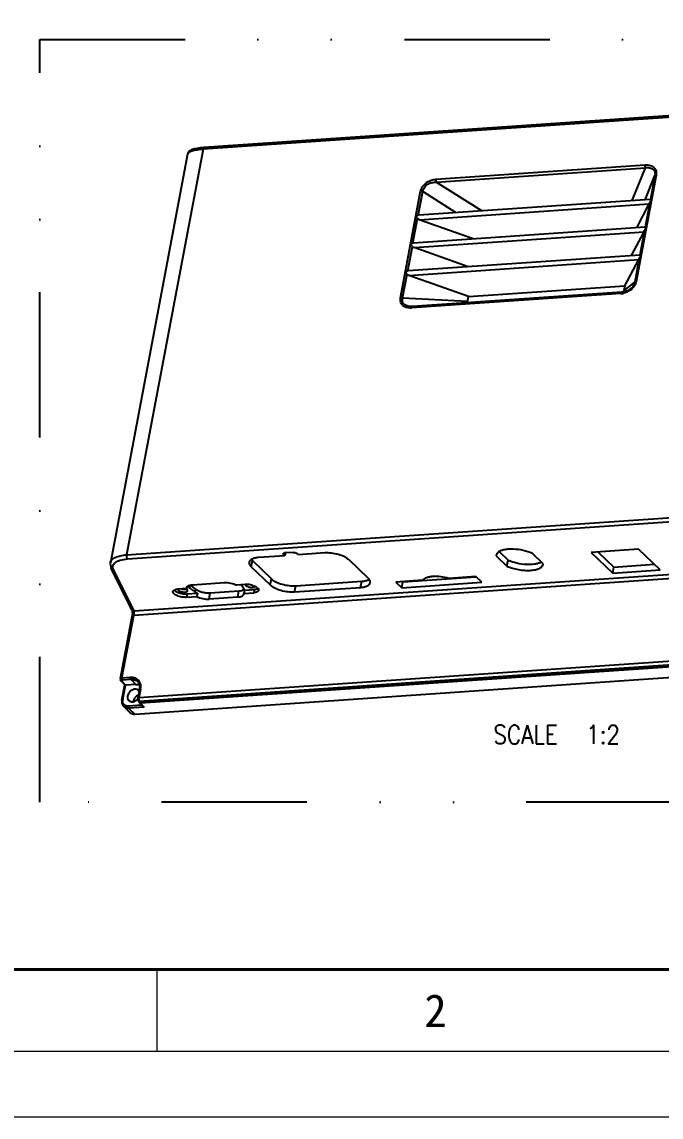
# Model space of a CAD drawing. Header units: millimetres. Extents: x 242 to 1026, y -183 to 372.
# Drawn here: x 351.8 to 454.8, y -182.7 to -6.3 of the extents above; entities that cross this region are included whole.
import ezdxf

# ---------------------------------------------------------------- set-up
doc = ezdxf.new("R2010")
doc.units = ezdxf.units.MM
doc.header["$LTSCALE"] = 30.734
doc.linetypes.add('DIVIDE', pattern=[31.75, 12.7, -6.35, 0, -6.35, 0, -6.35])
doc.layers.get('0').update_dxf_attribs({"linetype": 'CONTINUOUS'})
doc.layers.add('图框', color=85, linetype='CONTINUOUS', lineweight=20)
doc.layers.add('图纸边界', color=8, linetype='CONTINUOUS', lineweight=9, plot=False)
doc.styles.get("Standard").update_dxf_attribs({"font": 'txt', "width": 0.85, "bigfont": 'gbcbig.shx'})
doc.styles.add('图框文字', font='')
doc.styles.get('图框文字').set_extended_font_data('SimSun')

# ---------------------------------------------------------------- blocks, each defined once
blk = doc.blocks.new('JC_A4')
at = {"layer": '图框'}
blk.add_line((50, 9), (50, 4), dxfattribs=at)
blk.add_lwpolyline([(4, 206), (293, 206), (293, 4), (4, 4)], close=True, dxfattribs=at)
at = {"layer": '图框', "lineweight": 40}
blk.add_lwpolyline([(16, 201), (288, 201), (288, 9), (16, 9)], close=True, dxfattribs=at)
at = {"layer": '图纸边界'}
blk.add_lwpolyline([(0, 210), (297, 210), (297, 0), (0, 0)], close=True, dxfattribs=at)
at = {"layer": '图框', "insert": (67, 6.5), "char_height": 2, "attachment_point": 5, "style": '图框文字'}
blk.add_mtext('2', dxfattribs=at)

msp = doc.modelspace()

# ---------------------------------------------------------------- linework, layer by layer
at = {"color": 95, "linetype": 'Continuous'}
for p, q in [((485.53, -19.63), (380.98, -26.8)), ((378.47, -27.58), (366.06, -93.4)), ((380.98, -26.8), (368.67, -92.13)), ((381.12, -26.53), (380.82, -26.55)), ((381.18, -26.53), (381.18, -26.53)), ((418.49, -31.63), (452.17, -29.32)), ((418.55, -32.09), (452.22, -29.77)), ((450.07, -35.07), (452.22, -29.77)), ((453.96, -30.96), (450.72, -48.12)), ((452.18, -34.93), (453.76, -31.04)), ((453.76, -31.04), (453.03, -34.88)), ((425.88, -36.73), (418.55, -32.09)), ((412.79, -50.72), (416.03, -33.56)), ((415.63, -37.45), (416.36, -33.61)), ((453.02, -34.87), (415.72, -37.43)), ((421.74, -37.02), (416.36, -33.61)), ((415.81, -38.15), (452.85, -35.61)), ((450.83, -39.44), (452.85, -35.61)), ((452.93, -35.41), (452.19, -39.36)), ((414.79, -41.92), (415.53, -37.97)), ((424.5, -41.25), (415.81, -38.15)), ((452.18, -39.35), (414.88, -41.91)), ((414.96, -42.63), (452.01, -40.09)), ((449.98, -43.92), (452.01, -40.09)), ((452.09, -39.88), (451.34, -43.83)), ((413.95, -46.4), (414.69, -42.45)), ((451.33, -43.83), (414.03, -46.39)), ((423.66, -45.72), (414.96, -42.63)), ((414.12, -47.11), (451.16, -44.57)), ((448.92, -48.81), (451.16, -44.57)), ((451.24, -44.36), (450.52, -48.2)), ((413.12, -50.77), (413.85, -46.93)), ((423.74, -50.53), (414.12, -47.11)), ((423.74, -50.53), (448.92, -48.81)), ((448.78, -49.58), (450.52, -48.2)), ((448.92, -48.81), (448.78, -49.58)), ((449.83, -49.3), (449.83, -49.3)), ((423.6, -51.31), (413.12, -50.77)), ((448.26, -50.05), (414.58, -52.36)), ((448.41, -49.83), (414.74, -52.14)), ((423.6, -51.31), (423.74, -50.53)), ((414.44, -52.14), (414.44, -52.14)), ((368.67, -92.13), (473.21, -84.95)), ((368.81, -92.79), (473.36, -85.62)), ((395.48, -91.73), (394.17, -91.82)), ((428.69, -91.61), (430.12, -92.98)), ((451.1, -91.24), (443.48, -91.76)), ((444.61, -91.68), (447.14, -94.1)), ((454.58, -94.57), (451.1, -91.24)), ((488.86, -93.07), (369.9, -101.23)), ((388.74, -94.04), (388.92, -93.05)), ((388.92, -93.05), (391.99, -95.99)), ((394.17, -92.27), (389.95, -92.56)), ((393.97, -92.07), (394.01, -91.86)), ((393.97, -92.07), (394.17, -92.27)), ((394.26, -91.82), (394.17, -92.27)), ((396.35, -92.12), (396.14, -91.92)), ((400.58, -91.83), (396.35, -92.12)), ((407.57, -95.89), (404.51, -92.96)), ((428.19, -92.21), (428.18, -92.29)), ((428.18, -92.29), (429.93, -93.96)), ((429.93, -93.96), (430.12, -92.98)), ((435.77, -93.56), (434.02, -91.89)), ((443.48, -91.76), (446.96, -95.09)), ((369.53, -101), (366.2, -94.3)), ((369.9, -101.23), (366.56, -94.52)), ((489.24, -93.72), (369.81, -101.91)), ((388.74, -94.04), (391.8, -96.97)), ((435.76, -93.64), (435.77, -93.56)), ((446.96, -95.09), (447.14, -94.1)), ((446.96, -95.09), (454.58, -94.57)), ((447.14, -94.1), (453.63, -93.66)), ((379.31, -96.95), (384.38, -96.61)), ((387.77, -96.91), (386.39, -97)), ((387.55, -97.61), (387.1, -96.95)), ((391.8, -96.97), (391.99, -95.99)), ((395.92, -97.11), (406.55, -96.38)), ((406.36, -97.37), (406.55, -96.38)), ((416.32, -96.22), (412.01, -96.52)), ((412.01, -96.52), (412.98, -97.45)), ((412.98, -97.45), (413.16, -96.46)), ((412.98, -97.45), (425.87, -96.56)), ((413.14, -96.44), (413.16, -96.46)), ((413.16, -96.46), (424.91, -95.65)), ((424.9, -95.63), (420.59, -95.93)), ((425.87, -96.56), (424.9, -95.63)), ((378.34, -97.55), (376.92, -97.65)), ((378.4, -98.44), (378.3, -98.97)), ((378.38, -97.32), (378.34, -97.55)), ((378.4, -98.44), (380.06, -98.32)), ((378.82, -97.49), (378.9, -97.04)), ((378.82, -97.49), (379.76, -98.15)), ((378.9, -97.04), (379.84, -97.7)), ((379.76, -98.15), (379.84, -97.7)), ((380.06, -98.32), (379.96, -98.86)), ((381.96, -99.25), (382.15, -98.27)), ((382.15, -98.27), (386.75, -97.95)), ((386.56, -98.94), (386.75, -97.95)), ((387.64, -97.8), (387.53, -98.34)), ((387.53, -98.34), (389.15, -98.23)), ((387.64, -97.8), (389.25, -97.69)), ((389.25, -97.69), (389.15, -98.23)), ((395.73, -98.1), (395.92, -97.11)), ((395.73, -98.1), (406.36, -97.37)), ((378.3, -98.97), (379.96, -98.86)), ((386.56, -98.94), (381.96, -99.25)), ((367.66, -112.06), (369.55, -102.04)), ((367.92, -111.93), (369.81, -101.91)), ((483.35, -107.42), (370.63, -115.15)), ((483.44, -108.01), (370.71, -115.75)), ((483.58, -108.23), (370.83, -115.96)), ((483.64, -108.3), (370.89, -116.04)), ((487.88, -109.75), (370.04, -117.84)), ((367.75, -112.4), (367.68, -112.25)), ((368.39, -113.1), (367.82, -112.5)), ((367.93, -112.52), (367.86, -112.36)), ((367.92, -111.93), (369.26, -111.84)), ((368.5, -113.11), (367.95, -112.55)), ((367.99, -112.26), (369.33, -112.17)), ((369.33, -112.17), (370.13, -113)), ((367.92, -115.53), (368.38, -113.1)), ((368.05, -115.46), (368.5, -113.11)), ((370.13, -113), (368.5, -113.11)), ((370.75, -113.84), (370.49, -115.22)), ((370.89, -113.77), (370.63, -115.15)), ((371.11, -116.36), (368.93, -116.51)), ((370.48, -115.31), (370.48, -115.37)), ((370.56, -115.68), (370.68, -115.9)), ((370.68, -115.9), (370.7, -115.92)), ((370.71, -115.75), (370.83, -115.96)), ((370.75, -115.99), (371.3, -116.55)), ((370.89, -116.04), (371.5, -116.67)), ((368.22, -116.58), (369.26, -117.58)), ((371.5, -116.67), (369, -116.84)), ((369, -116.84), (370.04, -117.84))]:
    msp.add_line(p, q, dxfattribs=at)
at = {"color": 5, "linetype": 'DIVIDE', "ltscale": 0.06}
msp.add_lwpolyline([(354.67, -9.13), (515.2, -9.13), (515.2, -131.97), (354.67, -131.97)], close=True, dxfattribs=at)
at = {"color": 95, "linetype": 'Continuous'}
for points in [[(491.28, -19.76), (490.98, -19.69), (490.68, -19.63), (490.35, -19.57), (490.02, -19.52), (489.68, -19.48), (489.33, -19.44), (488.97, -19.4), (488.61, -19.37), (488.25, -19.35), (487.89, -19.33), (487.53, -19.32), (487.17, -19.31), (486.82, -19.31), (486.48, -19.32), (486.14, -19.33), (485.81, -19.35), (381.12, -26.53)], [(380.82, -26.55), (380.54, -26.58), (380.28, -26.62), (380.04, -26.66), (379.82, -26.7), (379.62, -26.75), (379.43, -26.8), (379.27, -26.85), (379.12, -26.91), (378.99, -26.97), (378.87, -27.04), (378.76, -27.12), (378.66, -27.21), (378.58, -27.31), (378.52, -27.43), (378.47, -27.57), (378.47, -27.58)], [(449.83, -49.3), (449.81, -49.32), (449.67, -49.41), (449.52, -49.5), (449.37, -49.58), (449.21, -49.65), (449.05, -49.71)], [(449.05, -49.71), (448.88, -49.75), (448.71, -49.79), (448.54, -49.81), (448.41, -49.83)], [(414.74, -52.14), (414.61, -52.14), (414.44, -52.14)], [(369.53, -101), (369.53, -101.01), (369.54, -101.01), (369.54, -101.03), (369.55, -101.05), (369.56, -101.09), (369.56, -101.12), (369.57, -101.17), (369.58, -101.22), (369.58, -101.27), (369.59, -101.33), (369.59, -101.39), (369.59, -101.46), (369.6, -101.53), (369.59, -101.6), (369.59, -101.68), (369.59, -101.76), (369.58, -101.84), (369.57, -101.92), (369.56, -102), (369.55, -102.04)], [(367.66, -112.06), (367.66, -112.08), (367.65, -112.12), (367.66, -112.16), (367.66, -112.2), (367.68, -112.25)], [(367.75, -112.4), (367.75, -112.41), (367.77, -112.44), (367.79, -112.46), (367.81, -112.49), (367.82, -112.5)], [(370.49, -115.21), (370.49, -115.25), (370.48, -115.31)], [(370.48, -115.37), (370.49, -115.43), (370.49, -115.49), (370.51, -115.54)], [(370.51, -115.54), (370.52, -115.6), (370.54, -115.65), (370.56, -115.68)], [(370.7, -115.92), (370.72, -115.96), (370.75, -115.98), (370.75, -115.99)]]:
    msp.add_lwpolyline(points, dxfattribs=at)
for centre, radius, start, end in [((448.04, -46.89), 3.16, 273.9266, 276.8865), ((448.04, -46.9), 3.15, 276.8876, 277.3208), ((448.04, -46.92), 3.14, 277.317, 282.6371), ((448.21, -47.3), 2.72, 300.3044, 307.5447), ((394.22, -92.54), 0.721, 93.8542, 98.3596), ((434.54, -91.7), 1.8, 297.7129, 300.1256), ((379.91, -95.61), 1.75, 233.8632, 234.983), ((387.94, -99.5), 2.6, 90.7315, 93.8827), ((387.95, -99.88), 2.98, 87.9413, 90.7483), ((387.94, -100.14), 3.24, 85.3236, 87.9528), ((387.91, -100.47), 3.57, 72.8024, 85.2833), ((407.06, -94.97), 1.3, 299.5523, 301.5749), ((377.54, -96.55), 1.74, 236.5088, 240.0448), ((378.07, -96.04), 1.64, 266.5947, 270.0803), ((377.64, -98.74), 1.28, 63.1502, 66.2996), ((378.65, -97.49), 0.321, 158.9239, 169.3022), ((381, -96.05), 2.01, 235.0483, 238.8725), ((388.62, -98.82), 1.77, 56.5561, 60.5423), ((367.92, -112.33), 0.182, 204.3566, 213.9371), ((367.88, -112.12), 0.246, 256.6128, 266.1596), ((367.95, -112.27), 0.247, 256.6255, 266.1632), ((370.11, -114.46), 0.672, 44.0912, 46.2496), ((368.82, -113.47), 1.97, 349.3153, 351.7286), ((368.94, -113.49), 1.85, 351.6734, 359.0605), ((368.73, -113.36), 2.19, 349.3011, 354.0458), ((369.22, -115.68), 1.19, 169.3084, 173.2472), ((370.79, -115.94), 1.07, 169.3172, 171.4549), ((371.05, -115.95), 1.3, 111.2815, 120.8333), ((371.65, -115.32), 1.04, 177.9643, 182.614), ((371.15, -115.49), 0.507, 206.8596, 210.3618), ((371.1, -115.82), 0.306, 219.6187, 222.313), ((371.08, -115.84), 0.275, 222.3106, 225.1958)]:
    msp.add_arc(centre, radius, start, end, dxfattribs=at)
for centre, major_axis, ratio, start_param, end_param in [((452.91, -35.28), (0.114, 0.408), 0.14169, -0.156887, 0.050061), ((452.92, -35.26), (0.114, 0.408), 0.14169, -2.565441, -1.902216), ((415.89, -37.8), (0.455, -0.221), 0.707331, -2.078469, -1.415244), ((415.89, -37.82), (0.455, -0.221), 0.707331, 2.25244, 2.459387), ((452.07, -39.74), (0.114, 0.408), 0.14169, -2.565441, -1.902216), ((452.07, -39.76), (0.114, 0.408), 0.14169, -0.156887, 0.050061), ((415.04, -42.3), (0.455, -0.221), 0.707331, 2.25244, 2.459387), ((415.05, -42.28), (0.455, -0.221), 0.707331, -2.078469, -1.415244), ((451.22, -44.23), (0.114, 0.408), 0.14169, -0.156887, 0.050061), ((451.23, -44.21), (0.114, 0.408), 0.14169, -2.565441, -1.902216), ((414.2, -46.75), (0.455, -0.221), 0.707331, -2.078469, -1.415244), ((414.2, -46.77), (0.455, -0.221), 0.707331, 2.25244, 2.459387), ((446.58, -49.32), (2.22, 0.12), 0.843659, 5.969159, 6.080586), ((425.95, -50.74), (2.22, 1.41), 0.601578, 2.628141, 2.749708)]:
    msp.add_ellipse(centre, major_axis=major_axis, ratio=ratio, start_param=start_param, end_param=end_param, dxfattribs=at)
for points, knots in [([(380.98, -26.8), (380.65, -26.83), (380.04, -26.89), (379.34, -27.03), (378.91, -27.18), (378.65, -27.32), (378.49, -27.47), (378.47, -27.58)], [0, 0, 0, 0, 0.374428, 0.670375, 0.784807, 0.876398, 1, 1, 1, 1]), ([(380.98, -26.8), (380.99, -26.77), (381.01, -26.68), (381.07, -26.57), (381.15, -26.53), (381.18, -26.53)], [0, 0, 0, 0, 0.320558, 0.71051, 1, 1, 1, 1]), ([(452.17, -29.32), (452.15, -29.4), (452.15, -29.56), (452.19, -29.71), (452.22, -29.77)], [0, 0, 0, 0, 0.514074, 1, 1, 1, 1]), ([(452.17, -29.32), (452.41, -29.3), (452.89, -29.32), (453.46, -29.56), (453.78, -29.89), (454, -30.33), (454, -30.71), (453.96, -30.96)], [0, 0, 0, 0, 0.25873, 0.499663, 0.617922, 0.738817, 1, 1, 1, 1]), ([(452.22, -29.77), (452.43, -29.74), (452.73, -29.73), (453.12, -29.82), (453.38, -29.94), (453.6, -30.13), (453.8, -30.49), (453.8, -30.83), (453.76, -31.04)], [0, 0, 0, 0, 0.255094, 0.376009, 0.493331, 0.60986, 0.730716, 1, 1, 1, 1]), ([(416.03, -33.56), (416.08, -33.29), (416.31, -32.75), (416.93, -32.14), (417.69, -31.76), (418.23, -31.65), (418.49, -31.63)], [0, 0, 0, 0, 0.249937, 0.510998, 0.763321, 1, 1, 1, 1]), ([(418.49, -31.63), (418.48, -31.71), (418.47, -31.87), (418.51, -32.02), (418.55, -32.09)], [0, 0, 0, 0, 0.514074, 1, 1, 1, 1]), ([(453.96, -30.96), (453.91, -30.96), (453.84, -30.97), (453.77, -31.01), (453.76, -31.04)], [0, 0, 0, 0, 0.596654, 1, 1, 1, 1]), ([(416.36, -33.61), (416.39, -33.37), (416.58, -32.89), (417.15, -32.4), (417.84, -32.13), (418.32, -32.08), (418.55, -32.09)], [0, 0, 0, 0, 0.248538, 0.507665, 0.75962, 1, 1, 1, 1]), ([(416.03, -33.56), (416.05, -33.56), (416.16, -33.56), (416.28, -33.58), (416.36, -33.61)], [0, 0, 0, 0, 0.236798, 1, 1, 1, 1]), ([(452.93, -35.41), (452.94, -35.39), (452.96, -35.34), (452.99, -35.29), (453.01, -35.25)], [0, 0, 0, 0, 0.238547, 1, 1, 1, 1]), ([(453.01, -35.25), (453.02, -35.24), (453.08, -35.16), (453.14, -35.1), (453.19, -35.05)], [0, 0, 0, 0, 0.244559, 1, 1, 1, 1]), ([(453.03, -34.88), (453.05, -34.91), (453.1, -34.97), (453.15, -35.03), (453.18, -35.07)], [0, 0, 0, 0, 0.364519, 1, 1, 1, 1]), ([(415.55, -37.47), (415.53, -37.49), (415.42, -37.54), (415.32, -37.61), (415.25, -37.68)], [0, 0, 0, 0, 0.243992, 1, 1, 1, 1]), ([(415.53, -37.97), (415.49, -37.92), (415.42, -37.84), (415.33, -37.74), (415.28, -37.69), (415.26, -37.67)], [0, 0, 0, 0, 0.530457, 0.775374, 1, 1, 1, 1]), ([(452.09, -39.88), (452.09, -39.87), (452.11, -39.82), (452.14, -39.77), (452.17, -39.73)], [0, 0, 0, 0, 0.238573, 1, 1, 1, 1]), ([(452.17, -39.73), (452.18, -39.71), (452.23, -39.64), (452.29, -39.57), (452.34, -39.53)], [0, 0, 0, 0, 0.244554, 1, 1, 1, 1]), ([(452.19, -39.36), (452.19, -39.37), (452.21, -39.39), (452.25, -39.45), (452.3, -39.5), (452.33, -39.53)], [0, 0, 0, 0, 0.140635, 0.366083, 1, 1, 1, 1]), ([(414.71, -41.95), (414.68, -41.96), (414.57, -42.02), (414.47, -42.09), (414.41, -42.15)], [0, 0, 0, 0, 0.244032, 1, 1, 1, 1]), ([(414.69, -42.45), (414.66, -42.42), (414.57, -42.32), (414.48, -42.21), (414.41, -42.13)], [0, 0, 0, 0, 0.271678, 1, 1, 1, 1]), ([(451.32, -44.21), (451.33, -44.19), (451.39, -44.12), (451.45, -44.05), (451.5, -44.01)], [0, 0, 0, 0, 0.244554, 1, 1, 1, 1]), ([(451.34, -43.83), (451.35, -43.84), (451.37, -43.87), (451.41, -43.93), (451.45, -43.97), (451.49, -44.01)], [0, 0, 0, 0, 0.140635, 0.366083, 1, 1, 1, 1]), ([(451.24, -44.36), (451.25, -44.35), (451.27, -44.3), (451.3, -44.24), (451.32, -44.21)], [0, 0, 0, 0, 0.238573, 1, 1, 1, 1]), ([(413.87, -46.43), (413.84, -46.44), (413.73, -46.49), (413.63, -46.57), (413.56, -46.63)], [0, 0, 0, 0, 0.244032, 1, 1, 1, 1]), ([(413.85, -46.93), (413.82, -46.9), (413.72, -46.8), (413.63, -46.69), (413.56, -46.61)], [0, 0, 0, 0, 0.271678, 1, 1, 1, 1]), ([(450.52, -48.2), (450.48, -48.41), (450.31, -48.83), (450.01, -49.16), (449.83, -49.3)], [0, 0, 0, 0, 0.48629, 1, 1, 1, 1]), ([(450.72, -48.12), (450.67, -48.38), (450.46, -48.89), (450.08, -49.29), (449.87, -49.46)], [0, 0, 0, 0, 0.488586, 1, 1, 1, 1]), ([(450.72, -48.12), (450.68, -48.12), (450.61, -48.13), (450.54, -48.17), (450.52, -48.2)], [0, 0, 0, 0, 0.596656, 1, 1, 1, 1]), ([(414.58, -52.36), (414.34, -52.38), (413.85, -52.36), (413.29, -52.12), (412.96, -51.79), (412.75, -51.35), (412.74, -50.97), (412.79, -50.72)], [0, 0, 0, 0, 0.25873, 0.499663, 0.617922, 0.738817, 1, 1, 1, 1]), ([(412.79, -50.72), (412.82, -50.72), (412.93, -50.72), (413.04, -50.74), (413.12, -50.77)], [0, 0, 0, 0, 0.236798, 1, 1, 1, 1]), ([(414.44, -52.14), (414.25, -52.13), (413.88, -52.07), (413.45, -51.86), (413.22, -51.58), (413.06, -51.25), (413.08, -50.95), (413.12, -50.77)], [0, 0, 0, 0, 0.260124, 0.504342, 0.623481, 0.743984, 1, 1, 1, 1]), ([(448.26, -50.05), (448.26, -50.02), (448.28, -49.93), (448.35, -49.83), (448.41, -49.83)], [0, 0, 0, 0, 0.3293, 1, 1, 1, 1]), ([(449.58, -49.65), (449.51, -49.69), (449.24, -49.83), (448.95, -49.93), (448.73, -49.98)], [0, 0, 0, 0, 0.257017, 1, 1, 1, 1]), ([(414.58, -52.36), (414.58, -52.35), (414.59, -52.3), (414.61, -52.26), (414.62, -52.23)], [0, 0, 0, 0, 0.269235, 1, 1, 1, 1]), ([(414.62, -52.23), (414.63, -52.22), (414.66, -52.18), (414.7, -52.14), (414.74, -52.14)], [0, 0, 0, 0, 0.302237, 1, 1, 1, 1]), ([(395.48, -91.73), (395.6, -91.72), (395.79, -91.75), (396.01, -91.83), (396.11, -91.89), (396.14, -91.92)], [0, 0, 0, 0, 0.535587, 0.792409, 1, 1, 1, 1]), ([(428.59, -91.67), (428.56, -91.69), (428.47, -91.76), (428.39, -91.83), (428.34, -91.9)], [0, 0, 0, 0, 0.266649, 1, 1, 1, 1]), ([(434.02, -91.89), (433.55, -91.69), (432.54, -91.38), (431.26, -91.21), (430.26, -91.21), (429.6, -91.29), (429.04, -91.43), (428.72, -91.58), (428.59, -91.67)], [0, 0, 0, 0, 0.276243, 0.559658, 0.691555, 0.810818, 0.914154, 1, 1, 1, 1]), ([(366.06, -93.4), (366.03, -93.55), (366.03, -93.87), (366.13, -94.16), (366.2, -94.3)], [0, 0, 0, 0, 0.496512, 1, 1, 1, 1]), ([(366.06, -93.4), (366.07, -93.32), (366.13, -93.15), (366.31, -92.91), (366.55, -92.71), (366.99, -92.45), (367.71, -92.23), (368.33, -92.15), (368.67, -92.13)], [0, 0, 0, 0, 0.084811, 0.175773, 0.277583, 0.393075, 0.668334, 1, 1, 1, 1]), ([(366.56, -94.52), (366.51, -94.42), (366.44, -94.22), (366.45, -93.89), (366.6, -93.6), (366.86, -93.34), (367.22, -93.13), (367.87, -92.9), (368.42, -92.82), (368.81, -92.79)], [0, 0, 0, 0, 0.099837, 0.190548, 0.282941, 0.387416, 0.510228, 0.653812, 1, 1, 1, 1]), ([(368.67, -92.13), (368.64, -92.25), (368.65, -92.44), (368.72, -92.67), (368.78, -92.76), (368.81, -92.79)], [0, 0, 0, 0, 0.542316, 0.795236, 1, 1, 1, 1]), ([(388.41, -93.32), (388.4, -93.37), (388.4, -93.5), (388.46, -93.68), (388.57, -93.87), (388.68, -93.98), (388.74, -94.04)], [0, 0, 0, 0, 0.209861, 0.438557, 0.699837, 1, 1, 1, 1]), ([(389.95, -92.56), (389.75, -92.57), (389.38, -92.62), (388.96, -92.75), (388.7, -92.9), (388.52, -93.06), (388.43, -93.21), (388.41, -93.32)], [0, 0, 0, 0, 0.332213, 0.607995, 0.723652, 0.825657, 1, 1, 1, 1]), ([(388.76, -92.87), (388.77, -92.89), (388.82, -92.95), (388.88, -93.01), (388.92, -93.05)], [0, 0, 0, 0, 0.23785, 1, 1, 1, 1]), ([(393.97, -92.07), (393.96, -92.06), (393.92, -92.03), (393.9, -91.98), (393.91, -91.95)], [0, 0, 0, 0, 0.304885, 1, 1, 1, 1]), ([(393.91, -91.95), (393.91, -91.93), (393.93, -91.89), (394.01, -91.85), (394.08, -91.83), (394.11, -91.83)], [0, 0, 0, 0, 0.18381, 0.530272, 1, 1, 1, 1]), ([(404.51, -92.96), (404.41, -92.86), (404.18, -92.69), (403.62, -92.36), (402.77, -92.05), (401.69, -91.84), (400.94, -91.81), (400.58, -91.83)], [0, 0, 0, 0, 0.096311, 0.207644, 0.463826, 0.739463, 1, 1, 1, 1]), ([(428.34, -91.9), (428.32, -91.92), (428.25, -92.02), (428.21, -92.13), (428.19, -92.21)], [0, 0, 0, 0, 0.262339, 1, 1, 1, 1]), ([(430.12, -92.98), (430.56, -93.17), (431.51, -93.47), (432.95, -93.68), (434.1, -93.66), (434.9, -93.5), (435.24, -93.37), (435.38, -93.29)], [0, 0, 0, 0, 0.270463, 0.549585, 0.801978, 0.908977, 1, 1, 1, 1]), ([(366.2, -94.3), (366.23, -94.36), (366.34, -94.48), (366.49, -94.52), (366.56, -94.52)], [0, 0, 0, 0, 0.485145, 1, 1, 1, 1]), ([(429.93, -93.96), (430.22, -94.09), (430.82, -94.3), (431.77, -94.52), (432.72, -94.64), (433.63, -94.65), (434.43, -94.56), (435.01, -94.39), (435.36, -94.19), (435.56, -94.03), (435.69, -93.84), (435.74, -93.71), (435.76, -93.64)], [0, 0, 0, 0, 0.149133, 0.306011, 0.462073, 0.608862, 0.73891, 0.846879, 0.892061, 0.931778, 0.967142, 1, 1, 1, 1]), ([(378.53, -97.17), (378.62, -97.1), (378.88, -97), (379.16, -96.97), (379.31, -96.95)], [0, 0, 0, 0, 0.438367, 1, 1, 1, 1]), ([(384.38, -96.61), (384.72, -96.58), (385.42, -96.64), (386.08, -96.85), (386.39, -97)], [0, 0, 0, 0, 0.502233, 1, 1, 1, 1]), ([(387.77, -96.91), (387.77, -96.92), (387.77, -96.96), (387.8, -97), (387.82, -97.03)], [0, 0, 0, 0, 0.224679, 1, 1, 1, 1]), ([(391.8, -96.97), (391.9, -97.06), (392.13, -97.24), (392.69, -97.56), (393.53, -97.88), (394.62, -98.09), (395.37, -98.12), (395.73, -98.1)], [0, 0, 0, 0, 0.096311, 0.207644, 0.463826, 0.739463, 1, 1, 1, 1]), ([(391.99, -95.99), (392.08, -96.08), (392.31, -96.26), (392.87, -96.58), (393.72, -96.89), (394.8, -97.11), (395.56, -97.14), (395.92, -97.11)], [0, 0, 0, 0, 0.096311, 0.207644, 0.463826, 0.739463, 1, 1, 1, 1]), ([(406.36, -97.37), (406.56, -97.35), (406.93, -97.31), (407.35, -97.17), (407.61, -97.02), (407.79, -96.87), (407.88, -96.72), (407.9, -96.61)], [0, 0, 0, 0, 0.332213, 0.607995, 0.723652, 0.825657, 1, 1, 1, 1]), ([(406.55, -96.38), (406.77, -96.37), (407.16, -96.31), (407.54, -96.18), (407.69, -96.1)], [0, 0, 0, 0, 0.552757, 1, 1, 1, 1]), ([(407.9, -96.61), (407.91, -96.56), (407.91, -96.43), (407.85, -96.25), (407.74, -96.06), (407.63, -95.95), (407.57, -95.89)], [0, 0, 0, 0, 0.209861, 0.438557, 0.699837, 1, 1, 1, 1]), ([(420.59, -95.93), (420.16, -95.81), (419.3, -95.64), (418.23, -95.6), (417.46, -95.69), (416.98, -95.81), (416.6, -95.98), (416.4, -96.14), (416.32, -96.22)], [0, 0, 0, 0, 0.304162, 0.591306, 0.71797, 0.828928, 0.922694, 1, 1, 1, 1]), ([(378.3, -98.97), (378.05, -98.99), (377.66, -98.96), (377.16, -98.85), (376.81, -98.72), (376.51, -98.57), (376.29, -98.4), (376.15, -98.23), (376.13, -98.09), (376.14, -98.03)], [0, 0, 0, 0, 0.300292, 0.456753, 0.605163, 0.73727, 0.847027, 0.93251, 1, 1, 1, 1]), ([(376.14, -98.03), (376.14, -98.02), (376.15, -97.96), (376.19, -97.91), (376.22, -97.88)], [0, 0, 0, 0, 0.238512, 1, 1, 1, 1]), ([(376.22, -97.88), (376.24, -97.86), (376.34, -97.78), (376.46, -97.74), (376.55, -97.71)], [0, 0, 0, 0, 0.213731, 1, 1, 1, 1]), ([(376.34, -97.8), (376.35, -97.81), (376.39, -97.86), (376.44, -97.9), (376.48, -97.93)], [0, 0, 0, 0, 0.232143, 1, 1, 1, 1]), ([(376.55, -97.71), (376.58, -97.7), (376.7, -97.67), (376.82, -97.66), (376.92, -97.65)], [0, 0, 0, 0, 0.231138, 1, 1, 1, 1]), ([(376.67, -98.06), (376.79, -98.13), (377.06, -98.25), (377.64, -98.41), (378.1, -98.46), (378.4, -98.44)], [0, 0, 0, 0, 0.232726, 0.491243, 1, 1, 1, 1]), ([(376.92, -97.65), (376.92, -97.66), (376.93, -97.71), (376.95, -97.75), (376.97, -97.78)], [0, 0, 0, 0, 0.224671, 1, 1, 1, 1]), ([(377.07, -97.87), (377.12, -97.91), (377.25, -97.98), (377.45, -98.06), (377.68, -98.11), (377.92, -98.13), (378.13, -98.13), (378.31, -98.09), (378.44, -98.03), (378.49, -97.96), (378.5, -97.92)], [0, 0, 0, 0, 0.125661, 0.271676, 0.427836, 0.582252, 0.723283, 0.841408, 0.931818, 1, 1, 1, 1]), ([(377.55, -97.61), (377.66, -97.64), (377.8, -97.67), (377.94, -97.68), (377.97, -97.68)], [0, 0, 0, 0, 0.75307, 1, 1, 1, 1]), ([(378.07, -97.68), (378.09, -97.68), (378.18, -97.68), (378.26, -97.67), (378.32, -97.66)], [0, 0, 0, 0, 0.268441, 1, 1, 1, 1]), ([(378.41, -97.73), (378.4, -97.72), (378.34, -97.66), (378.27, -97.62), (378.21, -97.6)], [0, 0, 0, 0, 0.222064, 1, 1, 1, 1]), ([(378.35, -97.37), (378.36, -97.36), (378.4, -97.28), (378.47, -97.21), (378.53, -97.17)], [0, 0, 0, 0, 0.228968, 1, 1, 1, 1]), ([(378.5, -97.92), (378.5, -97.89), (378.49, -97.81), (378.44, -97.76), (378.41, -97.73)], [0, 0, 0, 0, 0.437291, 1, 1, 1, 1]), ([(378.51, -97.18), (378.52, -97.2), (378.58, -97.29), (378.66, -97.36), (378.72, -97.41)], [0, 0, 0, 0, 0.225799, 1, 1, 1, 1]), ([(379.76, -98.15), (379.78, -98.16), (379.88, -98.23), (379.98, -98.28), (380.06, -98.32)], [0, 0, 0, 0, 0.235893, 1, 1, 1, 1]), ([(379.96, -97.77), (380.11, -97.86), (380.44, -98.02), (380.99, -98.18), (381.57, -98.27), (381.96, -98.28), (382.15, -98.27)], [0, 0, 0, 0, 0.23018, 0.488242, 0.752457, 1, 1, 1, 1]), ([(386.56, -98.94), (386.69, -98.93), (386.92, -98.9), (387.22, -98.8), (387.44, -98.67), (387.52, -98.53), (387.53, -98.46)], [0, 0, 0, 0, 0.332531, 0.608517, 0.825469, 1, 1, 1, 1]), ([(386.75, -97.95), (386.92, -97.94), (387.22, -97.9), (387.5, -97.77), (387.6, -97.69)], [0, 0, 0, 0, 0.573314, 1, 1, 1, 1]), ([(387.64, -97.8), (387.63, -97.79), (387.62, -97.72), (387.58, -97.66), (387.55, -97.61)], [0, 0, 0, 0, 0.231427, 1, 1, 1, 1]), ([(387.92, -97.13), (387.93, -97.14), (388, -97.18), (388.08, -97.22), (388.14, -97.25)], [0, 0, 0, 0, 0.227603, 1, 1, 1, 1]), ([(388.14, -97.25), (388.26, -97.3), (388.5, -97.37), (388.82, -97.4), (389.05, -97.37), (389.21, -97.33), (389.32, -97.26), (389.34, -97.2)], [0, 0, 0, 0, 0.301883, 0.602406, 0.733725, 0.84475, 1, 1, 1, 1]), ([(388.97, -97.06), (389.01, -97.07), (389.19, -97.13), (389.37, -97.21), (389.49, -97.28)], [0, 0, 0, 0, 0.265465, 1, 1, 1, 1]), ([(389.93, -97.85), (389.92, -97.9), (389.86, -98.01), (389.68, -98.12), (389.44, -98.2), (389.25, -98.22), (389.15, -98.23)], [0, 0, 0, 0, 0.174521, 0.391401, 0.667587, 1, 1, 1, 1]), ([(389.25, -97.69), (389.28, -97.69), (389.41, -97.68), (389.53, -97.66), (389.62, -97.63)], [0, 0, 0, 0, 0.267973, 1, 1, 1, 1]), ([(389.62, -97.63), (389.64, -97.63), (389.71, -97.6), (389.78, -97.58), (389.83, -97.55)], [0, 0, 0, 0, 0.2704, 1, 1, 1, 1]), ([(389.68, -97.41), (389.71, -97.43), (389.8, -97.51), (389.88, -97.61), (389.91, -97.69)], [0, 0, 0, 0, 0.290067, 1, 1, 1, 1]), ([(389.91, -97.69), (389.92, -97.7), (389.94, -97.75), (389.94, -97.81), (389.93, -97.85)], [0, 0, 0, 0, 0.26612, 1, 1, 1, 1]), ([(379.96, -98.86), (380.26, -99.01), (380.93, -99.22), (381.62, -99.28), (381.96, -99.25)], [0, 0, 0, 0, 0.497766, 1, 1, 1, 1]), ([(369.9, -101.23), (369.82, -101.22), (369.67, -101.18), (369.57, -101.07), (369.53, -101)], [0, 0, 0, 0, 0.514855, 1, 1, 1, 1]), ([(369.55, -102.04), (369.56, -102), (369.62, -101.95), (369.71, -101.92), (369.78, -101.92), (369.81, -101.91)], [0, 0, 0, 0, 0.384926, 0.664724, 1, 1, 1, 1]), ([(369.81, -101.91), (369.83, -101.78), (369.87, -101.55), (369.9, -101.32), (369.9, -101.23)], [0, 0, 0, 0, 0.588193, 1, 1, 1, 1]), ([(367.66, -112.06), (367.66, -112.05), (367.69, -112), (367.79, -111.95), (367.87, -111.94), (367.92, -111.93)], [0, 0, 0, 0, 0.17808, 0.52485, 1, 1, 1, 1]), ([(367.68, -112.25), (367.69, -112.28), (367.73, -112.33), (367.79, -112.35), (367.82, -112.36)], [0, 0, 0, 0, 0.486439, 1, 1, 1, 1]), ([(367.77, -112.43), (367.79, -112.46), (367.83, -112.49), (367.88, -112.51), (367.89, -112.51)], [0, 0, 0, 0, 0.738165, 1, 1, 1, 1]), ([(367.82, -112.5), (367.84, -112.52), (367.87, -112.54), (367.91, -112.55), (367.92, -112.55)], [0, 0, 0, 0, 0.737266, 1, 1, 1, 1]), ([(367.86, -112.31), (367.87, -112.31), (367.88, -112.29), (367.91, -112.28), (367.93, -112.27)], [0, 0, 0, 0, 0.209384, 1, 1, 1, 1]), ([(367.86, -112.36), (367.86, -112.36), (367.85, -112.34), (367.86, -112.32), (367.86, -112.31)], [0, 0, 0, 0, 0.273224, 1, 1, 1, 1]), ([(367.92, -111.93), (367.92, -111.95), (367.91, -112.03), (367.92, -112.12), (367.94, -112.18)], [0, 0, 0, 0, 0.245512, 1, 1, 1, 1]), ([(367.93, -112.27), (367.93, -112.27), (367.95, -112.27), (367.97, -112.26), (367.99, -112.26)], [0, 0, 0, 0, 0.231528, 1, 1, 1, 1]), ([(367.94, -112.18), (367.94, -112.19), (367.95, -112.22), (367.97, -112.25), (367.99, -112.26)], [0, 0, 0, 0, 0.279794, 1, 1, 1, 1]), ([(369.26, -111.84), (369.25, -111.9), (369.25, -112.02), (369.29, -112.13), (369.33, -112.17)], [0, 0, 0, 0, 0.541153, 1, 1, 1, 1]), ([(369.26, -111.84), (369.44, -111.83), (369.81, -111.85), (370.3, -112.06), (370.67, -112.43), (370.82, -112.75), (370.86, -112.91)], [0, 0, 0, 0, 0.263536, 0.51081, 0.752042, 1, 1, 1, 1]), ([(369.33, -112.17), (369.54, -112.16), (369.96, -112.2), (370.32, -112.43), (370.46, -112.57)], [0, 0, 0, 0, 0.517612, 1, 1, 1, 1]), ([(370.46, -112.57), (370.57, -112.69), (370.74, -112.99), (370.79, -113.34), (370.79, -113.52)], [0, 0, 0, 0, 0.475605, 1, 1, 1, 1]), ([(370.86, -112.91), (370.88, -112.97), (370.93, -113.19), (370.93, -113.42), (370.91, -113.59)], [0, 0, 0, 0, 0.242038, 1, 1, 1, 1]), ([(368.5, -113.11), (368.47, -113.12), (368.44, -113.11), (368.4, -113.11), (368.39, -113.1)], [0, 0, 0, 0, 0.635736, 1, 1, 1, 1]), ([(370.36, -113.84), (370.21, -113.78), (369.87, -113.76), (369.39, -113.97), (369, -114.35), (368.85, -114.69), (368.81, -114.86)], [0, 0, 0, 0, 0.223725, 0.476398, 0.743467, 1, 1, 1, 1]), ([(370.13, -113), (370.18, -113), (370.39, -112.99), (370.59, -113.03), (370.73, -113.08)], [0, 0, 0, 0, 0.259345, 1, 1, 1, 1]), ([(370.89, -113.77), (370.87, -113.77), (370.82, -113.78), (370.76, -113.8), (370.75, -113.84)], [0, 0, 0, 0, 0.341534, 1, 1, 1, 1]), ([(367.9, -115.8), (367.9, -115.95), (367.95, -116.24), (368.12, -116.49), (368.22, -116.58)], [0, 0, 0, 0, 0.508654, 1, 1, 1, 1]), ([(367.92, -115.53), (367.93, -115.52), (367.94, -115.49), (367.99, -115.47), (368.03, -115.47), (368.05, -115.46)], [0, 0, 0, 0, 0.174904, 0.522285, 1, 1, 1, 1]), ([(368.06, -115.91), (368.05, -115.88), (368.03, -115.76), (368.03, -115.64), (368.04, -115.54)], [0, 0, 0, 0, 0.242141, 1, 1, 1, 1]), ([(368.19, -116.19), (368.18, -116.17), (368.12, -116.09), (368.08, -115.99), (368.06, -115.91)], [0, 0, 0, 0, 0.245699, 1, 1, 1, 1]), ([(368.61, -116.48), (368.53, -116.45), (368.37, -116.38), (368.24, -116.26), (368.19, -116.19)], [0, 0, 0, 0, 0.505553, 1, 1, 1, 1]), ([(368.81, -114.86), (368.79, -115), (368.79, -115.27), (368.92, -115.52), (369.02, -115.6)], [0, 0, 0, 0, 0.524285, 1, 1, 1, 1]), ([(369.02, -115.6), (369.1, -115.69), (369.34, -115.81), (369.75, -115.81), (370.16, -115.64), (370.39, -115.44), (370.48, -115.32)], [0, 0, 0, 0, 0.218274, 0.457179, 0.721422, 1, 1, 1, 1]), ([(370.39, -114.84), (370.22, -114.93), (369.93, -115.2), (369.77, -115.56), (369.73, -115.74)], [0, 0, 0, 0, 0.509176, 1, 1, 1, 1]), ([(370.63, -115.15), (370.61, -115.15), (370.56, -115.16), (370.5, -115.18), (370.49, -115.21)], [0, 0, 0, 0, 0.341239, 1, 1, 1, 1]), ([(370.63, -115.15), (370.62, -115.16), (370.62, -115.21), (370.61, -115.25), (370.61, -115.29)], [0, 0, 0, 0, 0.242271, 1, 1, 1, 1]), ([(370.61, -115.37), (370.61, -115.39), (370.62, -115.47), (370.63, -115.54), (370.65, -115.6)], [0, 0, 0, 0, 0.255805, 1, 1, 1, 1]), ([(370.71, -115.75), (370.7, -115.75), (370.66, -115.75), (370.63, -115.74), (370.61, -115.73)], [0, 0, 0, 0, 0.270074, 1, 1, 1, 1]), ([(370.65, -115.6), (370.65, -115.61), (370.66, -115.65), (370.68, -115.69), (370.69, -115.72)], [0, 0, 0, 0, 0.263083, 1, 1, 1, 1]), ([(370.83, -115.96), (370.8, -115.96), (370.74, -115.96), (370.7, -115.92), (370.68, -115.9)], [0, 0, 0, 0, 0.544805, 1, 1, 1, 1]), ([(370.89, -116.04), (370.87, -116.04), (370.82, -116.03), (370.77, -116.01), (370.75, -115.99)], [0, 0, 0, 0, 0.265342, 1, 1, 1, 1]), ([(369, -116.84), (368.86, -116.85), (368.57, -116.82), (368.32, -116.68), (368.22, -116.58)], [0, 0, 0, 0, 0.517432, 1, 1, 1, 1]), ([(368.93, -116.51), (368.9, -116.51), (368.8, -116.51), (368.69, -116.5), (368.61, -116.48)], [0, 0, 0, 0, 0.257382, 1, 1, 1, 1]), ([(369, -116.84), (368.97, -116.81), (368.92, -116.69), (368.92, -116.57), (368.93, -116.51)], [0, 0, 0, 0, 0.455239, 1, 1, 1, 1]), ([(370.04, -117.84), (369.9, -117.85), (369.61, -117.82), (369.36, -117.67), (369.26, -117.58)], [0, 0, 0, 0, 0.517232, 1, 1, 1, 1])]:
    msp.add_open_spline(points, degree=3, knots=knots, dxfattribs=at)
for points in [[(415.63, -37.45), (415.61, -37.45), (415.58, -37.46), (415.55, -37.47)], [(414.79, -41.92), (414.76, -41.93), (414.74, -41.94), (414.71, -41.95)], [(413.95, -46.4), (413.92, -46.41), (413.89, -46.42), (413.87, -46.43)], [(387.82, -97.03), (387.83, -97.05), (387.85, -97.06), (387.86, -97.08)], [(376.48, -97.93), (376.51, -97.96), (376.55, -97.98), (376.58, -98)], [(376.97, -97.78), (376.98, -97.79), (377, -97.81), (377.01, -97.82)], [(377.01, -97.82), (377.03, -97.84), (377.05, -97.86), (377.07, -97.87)], [(378.34, -97.55), (378.33, -97.51), (378.33, -97.47), (378.34, -97.43)], [(378.72, -97.41), (378.75, -97.44), (378.78, -97.47), (378.82, -97.49)], [(387.53, -98.46), (387.54, -98.42), (387.54, -98.38), (387.53, -98.34)], [(387.86, -97.08), (387.88, -97.1), (387.9, -97.11), (387.92, -97.13)], [(389.59, -97.34), (389.62, -97.36), (389.65, -97.39), (389.68, -97.41)], [(367.92, -112.55), (367.93, -112.55), (367.94, -112.55), (367.95, -112.55)], [(367.95, -112.55), (367.95, -112.54), (367.94, -112.53), (367.93, -112.52)], [(370.57, -113.98), (370.51, -113.92), (370.44, -113.87), (370.36, -113.84)], [(370.7, -114.15), (370.67, -114.09), (370.63, -114.04), (370.59, -114)], [(367.92, -115.53), (367.91, -115.62), (367.9, -115.71), (367.9, -115.8)], [(370.61, -115.73), (370.59, -115.72), (370.57, -115.7), (370.56, -115.68)], [(370.83, -115.96), (370.84, -115.98), (370.85, -116), (370.87, -116.01)], [(371.3, -116.55), (371.35, -116.61), (371.43, -116.65), (371.5, -116.67)]]:
    msp.add_open_spline(points, degree=3, dxfattribs=at)

# ---------------------------------------------------------------- block references
at = {"xscale": 2.639999999999873, "yscale": 2.639999999999873, "zscale": 2.639999999999873}
msp.add_blockref('JC_A4', (241.54, -182.71), dxfattribs=at)

# ---------------------------------------------------------------- texts
at = {"color": 1, "insert": (427.74, -119.59), "char_height": 3, "width": 44.1605, "attachment_point": 1}
msp.add_mtext('SCALE  1:2', dxfattribs=at)

doc.saveas('drawing.dxf')
